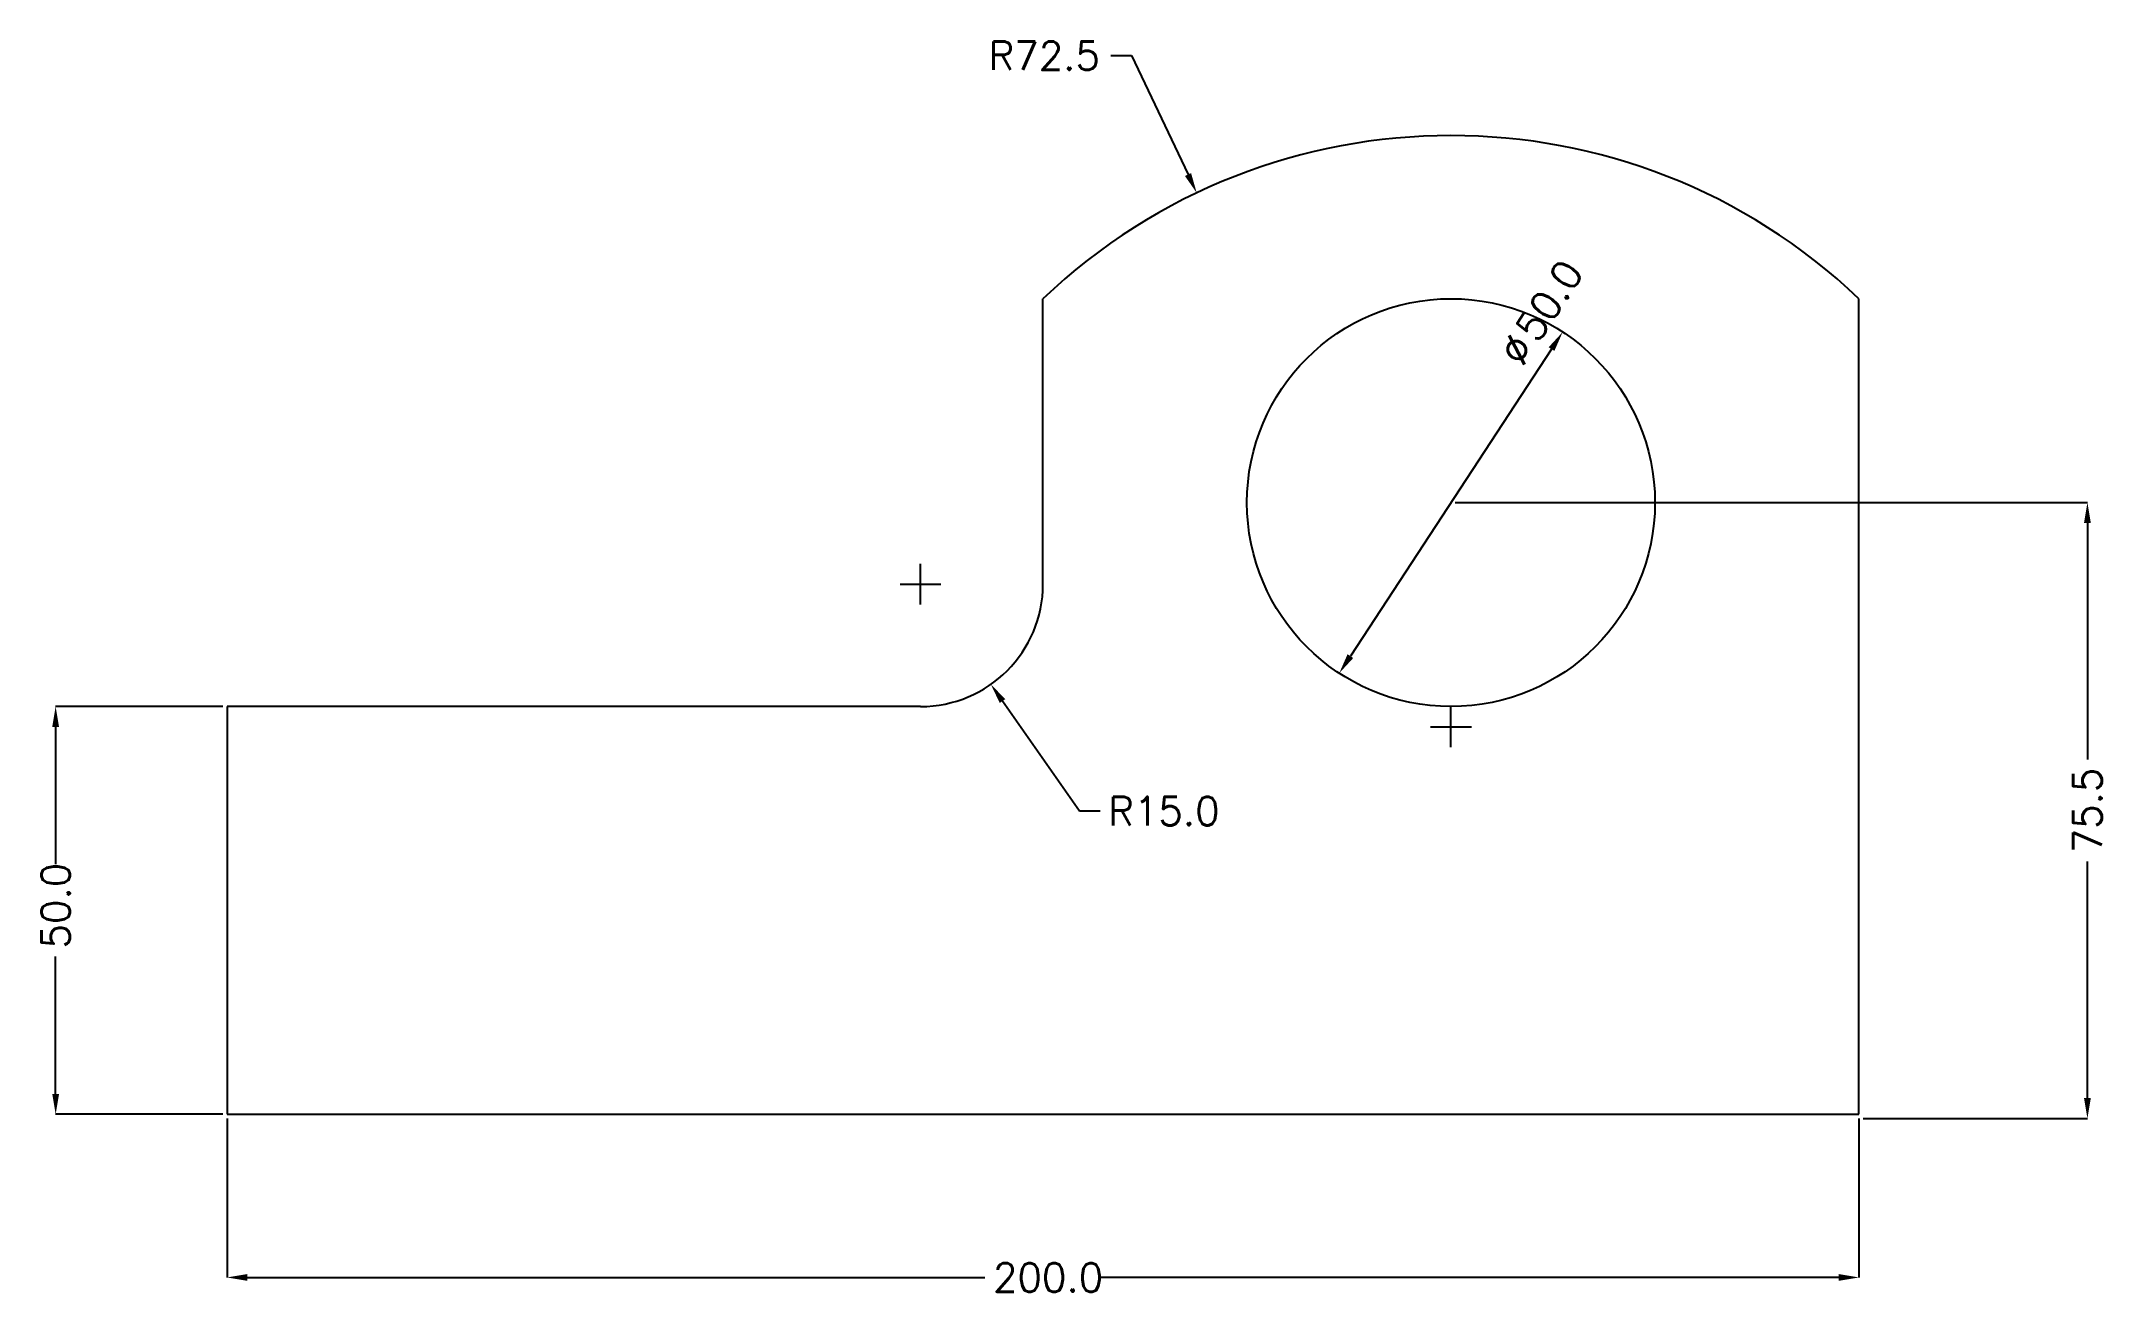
# Model space of a CAD drawing. Extents: x -23 to 231, y -23 to 132.
import ezdxf

# ---------------------------------------------------------------- set-up
doc = ezdxf.new("R2010")
doc.units = 0
doc.layers.get('0').update_dxf_attribs({"linetype": 'CONTINUOUS'})
doc.layers.get('DEFPOINTS').update_dxf_attribs({"linetype": 'CONTINUOUS'})
doc.layers.add('DIMENSION', color=6, linetype='CONTINUOUS')
doc.styles.get("Standard").update_dxf_attribs({"font": 'txt.shx'})
doc.dimstyles.get("Standard").update_dxf_attribs({"dimscale": 100, "dimtxt": 3.5, "dimasz": 2.5, "dimexe": 0, "dimexo": 0.5, "dimgap": 1, "dimtad": 0, "dimtoh": 1, "dimzin": 0, "dimcen": 2.5, "dimazin": 3, "dimtfac": 1, "dimtofl": 0, "dimtmove": 0, "dimatfit": 3})

# ---------------------------------------------------------------- blocks, each defined once
blk = doc.blocks.new('*D9')
at = {"layer": 'DEFPOINTS', "color": 0}
for p in [(0, 0), (200, 0), (200, -20)]:
    blk.add_point(p, dxfattribs=at)
at = {"layer": 'DIMENSION', "color": 0}
for p, q in [((0, -0.5), (0, -20)), ((200, -0.5), (200, -20)), ((2.5, -20), (92.875, -20)), ((197.5, -20), (107.125, -20))]:
    blk.add_line(p, q, dxfattribs=at)
for points in [[(2.5, -19.583333), (2.5, -20.416667), (0, -20)], [(197.5, -20.416667), (197.5, -19.583333), (200, -20)]]:
    blk.add_solid(points, dxfattribs=at)
at = {"layer": 'DIMENSION', "color": 0, "linetype": 'CONTINUOUS'}
blk.add_text('200.0', height=3.5, dxfattribs=at).set_placement((93.875, -21.75))
blk = doc.blocks.new('*D11')
at = {"layer": 'DEFPOINTS', "color": 0}
for p in [(150, 75), (200, -0.5), (228, -0.5)]:
    blk.add_point(p, dxfattribs=at)
at = {"layer": 'DIMENSION', "color": 0}
for p, q in [((150.5, 75), (228, 75)), ((228, 72.5), (228, 43.5)), ((228, 2), (228, 31)), ((200.5, -0.5), (228, -0.5))]:
    blk.add_line(p, q, dxfattribs=at)
for points in [[(228.416667, 72.5), (227.583333, 72.5), (228, 75)], [(227.583333, 2), (228.416667, 2), (228, -0.5)]]:
    blk.add_solid(points, dxfattribs=at)
at = {"layer": 'DIMENSION', "color": 0, "linetype": 'CONTINUOUS'}
blk.add_text('75.5', height=3.5, rotation=90, dxfattribs=at).set_placement((229.75, 32))
blk = doc.blocks.new('*D13')
at = {"layer": 'DEFPOINTS', "color": 0}
for p in [(0, 50), (-21, 0), (0, 0)]:
    blk.add_point(p, dxfattribs=at)
at = {"layer": 'DIMENSION', "color": 0}
for p, q in [((-0.5, 50), (-21, 50)), ((-21, 47.5), (-21, 30.666667)), ((-21, 2.5), (-21, 19.333333)), ((-0.5, 0), (-21, 0))]:
    blk.add_line(p, q, dxfattribs=at)
for points in [[(-20.583333, 47.5), (-21.416667, 47.5), (-21, 50)], [(-21.416667, 2.5), (-20.583333, 2.5), (-21, 0)]]:
    blk.add_solid(points, dxfattribs=at)
at = {"layer": 'DIMENSION', "color": 0, "linetype": 'CONTINUOUS'}
blk.add_text('50.0', height=3.5, rotation=90, dxfattribs=at).set_placement((-19.25, 20.333333))
blk = doc.blocks.new('*X23')
at = {"layer": 'DIMENSION', "color": 0, "linetype": 'CONTINUOUS'}
for s, p in [('50.0', (160.63228, 94.434267)), ('Ø', (158.715116, 91.506045))]:
    blk.add_text(s, height=3.5, rotation=56.786451, dxfattribs=at).set_placement(p)
blk = doc.blocks.new('*D17')
at = {"layer": 'DEFPOINTS', "color": 0}
for p in [(163.694027, 95.91587), (136.305973, 54.08413)]:
    blk.add_point(p, dxfattribs=at)
at = {"layer": 'DIMENSION', "color": 0}
blk.add_line((162.324624, 93.824283), (137.675376, 56.175717), dxfattribs=at)
for points in [[(162.673222, 93.596049), (161.976026, 94.052517), (163.694027, 95.91587)], [(137.326778, 56.403951), (138.023974, 55.947483), (136.305973, 54.08413)]]:
    blk.add_solid(points, dxfattribs=at)
blk.add_blockref('*X23', (0, 0), dxfattribs=at)
blk = doc.blocks.new('*D19')
at = {"layer": 'DEFPOINTS', "color": 0}
for p in [(85, 65), (93.608024, 52.715786)]:
    blk.add_point(p, dxfattribs=at)
at = {"layer": 'DIMENSION', "color": 0}
for p, q in [((85, 62.5), (85, 67.5)), ((82.5, 65), (87.5, 65)), ((104.494253, 37.180425), (95.042695, 50.668417)), ((106.994253, 37.180425), (104.494253, 37.180425))]:
    blk.add_line(p, q, dxfattribs=at)
blk.add_solid([(95.383923, 50.907529), (94.701467, 50.429305), (93.608024, 52.715786)], dxfattribs=at)
at = {"layer": 'DIMENSION', "color": 0, "linetype": 'CONTINUOUS'}
blk.add_text('R15.0', height=3.5, dxfattribs=at).set_placement((107.994253, 35.430425))
blk = doc.blocks.new('_NONE')
blk = doc.blocks.new('*D21')
at = {"layer": 'DEFPOINTS', "color": 0}
for p in [(118.847293, 112.965707), (150, 47.5)]:
    blk.add_point(p, dxfattribs=at)
at = {"layer": 'DIMENSION', "color": 0}
for p, q in [((108.335946, 129.801115), (110.835946, 129.801115)), ((110.835946, 129.801115), (117.773062, 115.223146)), ((150, 45), (150, 50)), ((147.5, 47.5), (152.5, 47.5))]:
    blk.add_line(p, q, dxfattribs=at)
blk.add_solid([(117.396822, 115.044107), (118.149301, 115.402184), (118.847293, 112.965707)], dxfattribs=at)
at = {"layer": 'DIMENSION', "color": 0, "linetype": 'CONTINUOUS'}
blk.add_text('R72.5', height=3.5, dxfattribs=at).set_placement((93.335946, 128.051115))

msp = doc.modelspace()

# ---------------------------------------------------------------- linework, layer by layer
for p, q in [((100, 65), (100, 100)), ((200, 0), (200, 100)), ((85, 50), (0, 50)), ((0, 50), (0, 0)), ((0, 0), (200, 0))]:
    msp.add_line(p, q)
msp.add_circle((150, 75), 25)
for centre, radius, start, end in [((150, 47.5), 72.5, 46.397181, 133.602819), ((85, 65), 15, 270, 0)]:
    msp.add_arc(centre, radius, start, end)

# ---------------------------------------------------------------- dimensions: what is measured, and where the dimension line sits
at = {"layer": 'DIMENSION'}
for center, mpoint, picture, middle in [((150, 47.5), (118.847293, 112.965707), '*D21', (110.835946, 129.801115)), ((85, 65), (93.608024, 52.715786), '*D19', (104.494253, 37.180425))]:
    dim = msp.add_radius_dim(center=center, mpoint=mpoint, dimstyle='STANDARD', override={"dimscale": 1, "dimlfac": 1, "dimblk1": 'NONE', "dimsah": 1, "dimse1": 0, "dimtmove": 1, "dimtolj": 1}, dxfattribs=at)
    dim.commit()
    dim.dimension.update_dxf_attribs({"geometry": picture, "text_midpoint": middle, "dimtype": 164})
dim = msp.add_diameter_dim_2p(p1=(136.305973, 54.08413), p2=(163.694027, 95.91587), text='{\\Q0;%%c}50.0', dimstyle='STANDARD', override={"dimscale": 1, "dimlfac": 1, "dimsah": 1, "dimse1": 1, "dimse2": 1, "dimtmove": 2, "dimtolj": 1}, dxfattribs=at)
dim.commit()
dim.dimension.update_dxf_attribs({"geometry": '*D17', "text_midpoint": (160.765805, 97.833034), "dimtype": 163})
for base, p1, p2, picture, middle in [((228, -0.5), (150, 75), (200, -0.5), '*D11', (228, 37.25)), ((-21, 0), (0, 50), (0, 0), '*D13', (-21, 25))]:
    dim = msp.add_linear_dim(base=base, p1=p1, p2=p2, angle=90, dimstyle='STANDARD', override={"dimscale": 1, "dimlfac": 1, "dimsah": 1, "dimtolj": 1}, dxfattribs=at)
    dim.commit()
    dim.dimension.update_dxf_attribs({"geometry": picture, "text_midpoint": middle})
dim = msp.add_linear_dim(base=(200, -20), p1=(0, 0), p2=(200, 0), dimstyle='STANDARD', override={"dimscale": 1, "dimlfac": 1, "dimsah": 1, "dimtolj": 1}, dxfattribs=at)
dim.commit()
dim.dimension.update_dxf_attribs({"geometry": '*D9', "text_midpoint": (100, -20)})

doc.saveas('drawing.dxf')
